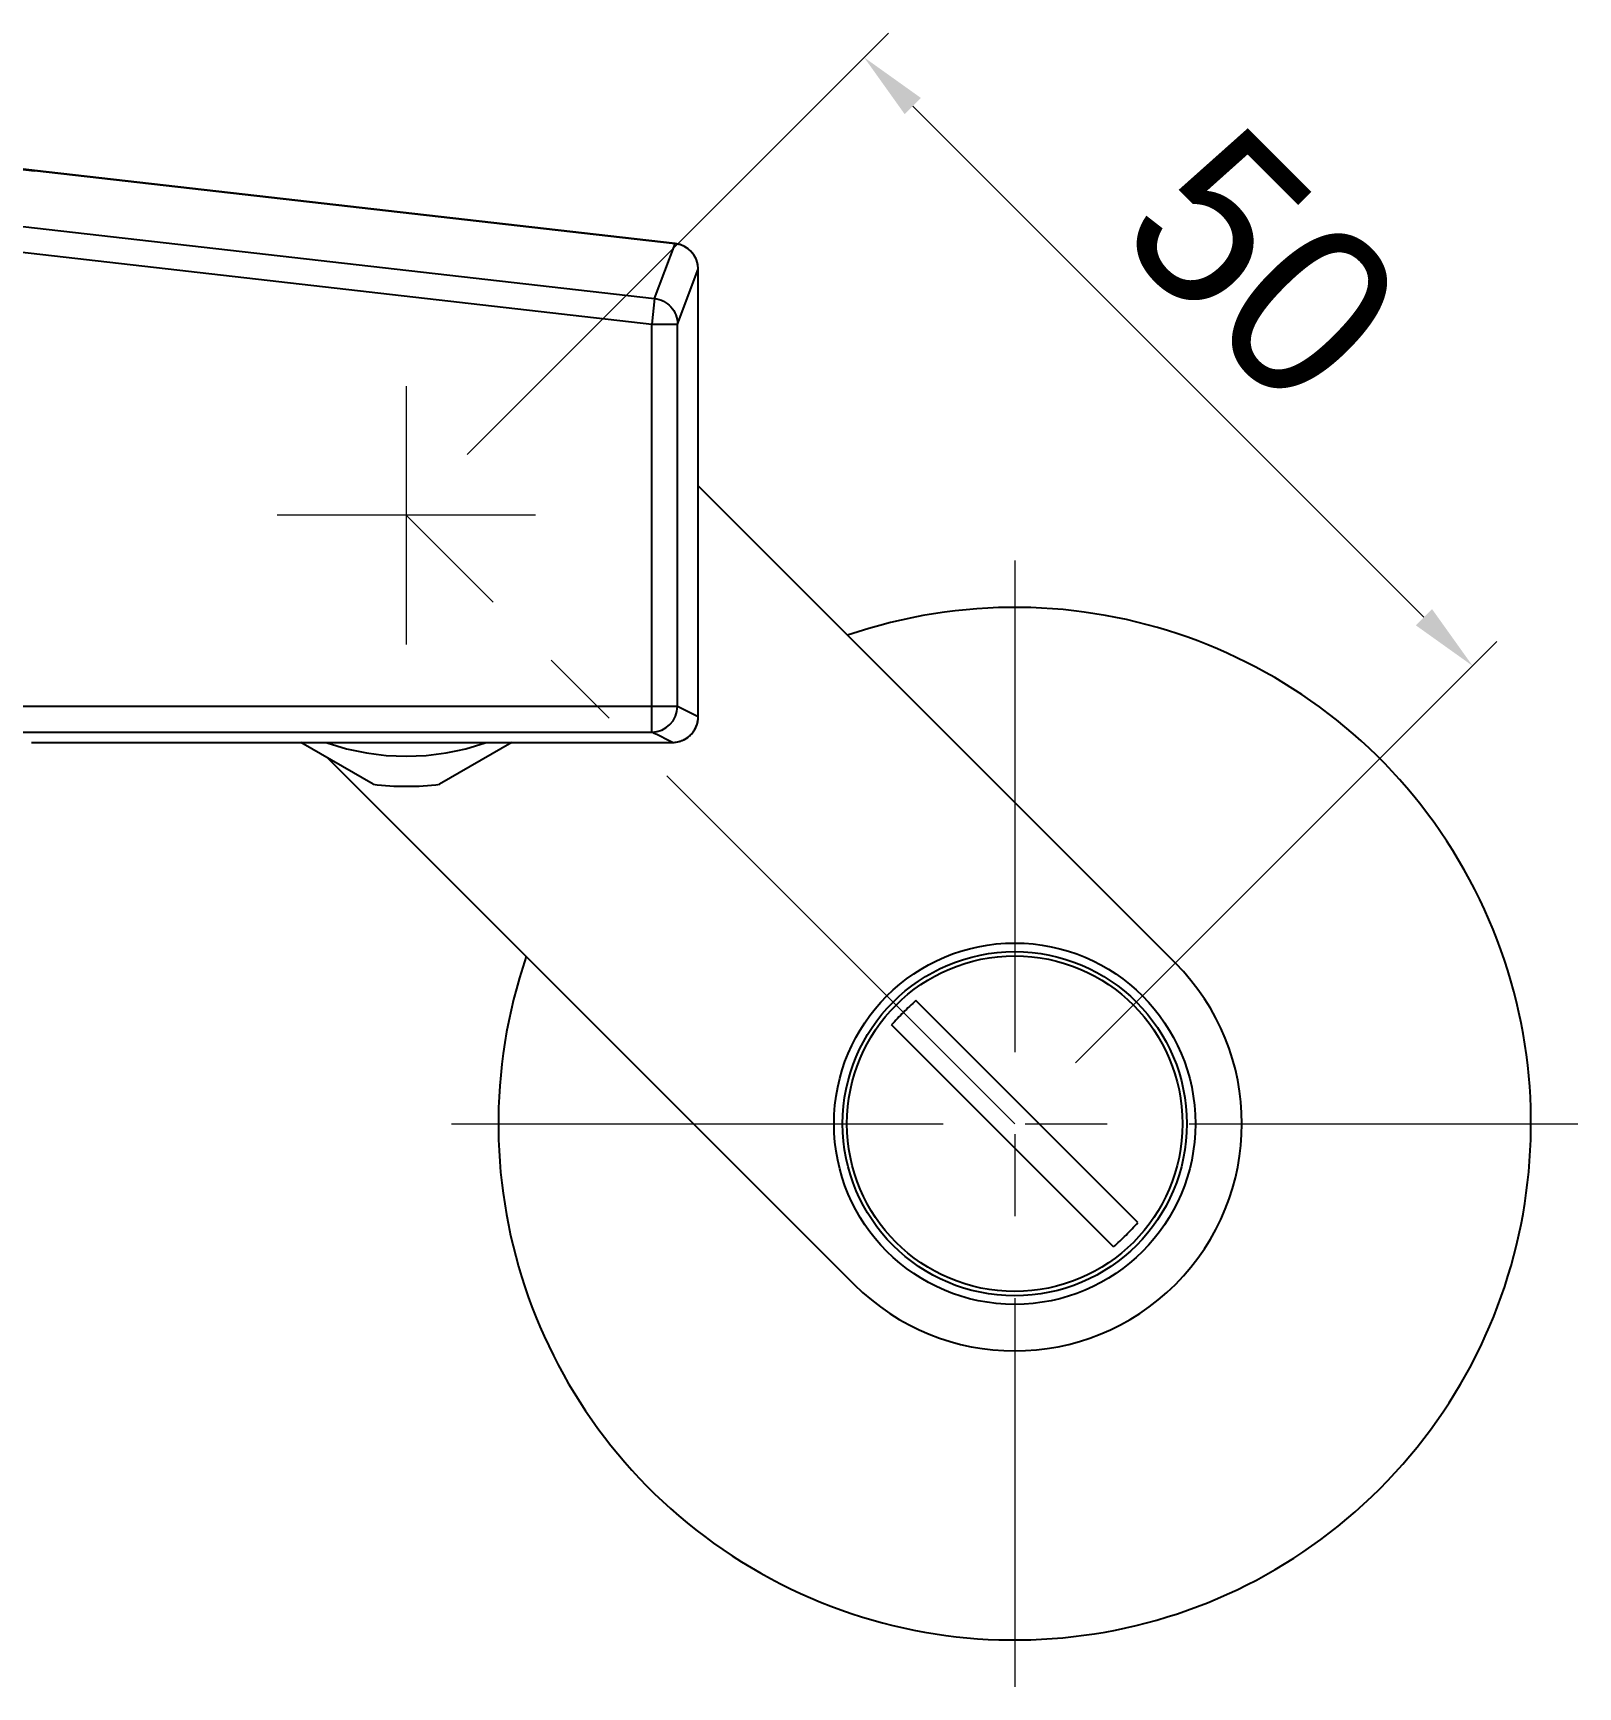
# Model space of a CAD drawing. Extents: x 0 to 1128, y 0 to 827.
# Drawn here: x 316.5 to 406.3, y 146.7 to 242.8 of the extents above; entities that cross this region are included whole.
import ezdxf

# ---------------------------------------------------------------- set-up
doc = ezdxf.new("R2010")
doc.units = 0
doc.header["$LTSCALE"] = 3
doc.header["$MEASUREMENT"] = 0
doc.header["$PDMODE"] = 3
doc.header["$PDSIZE"] = -10
doc.linetypes.add('CENTER2', pattern=[28.575000000000003, 19.05, -3.175, 3.175, -3.175])
doc.layers.get('0').update_dxf_attribs({"linetype": 'CONTINUOUS'})
doc.layers.get('DEFPOINTS').update_dxf_attribs({"linetype": 'CONTINUOUS'})
doc.layers.add('Cneter', color=1, linetype='CENTER2', lineweight=13)
doc.layers.add('DEF_LAYER_ASSEM_MEMBER', color=7, linetype='CONTINUOUS')
doc.styles.add('Daelim Dimension', font='')
doc.styles.get('Daelim Dimension').set_extended_font_data('나눔고딕')
doc.dimstyles.new('DEFAULT', dxfattribs={"dimscale": 2, "dimtxt": 2, "dimasz": 2, "dimexe": 0, "dimexo": 2, "dimgap": 1, "dimtad": 1, "dimdec": 1, "dimzin": 9, "dimdsep": 46, "dimtxsty": 'Daelim Dimension', "dimcen": 0.5, "dimclrd": 252, "dimclre": 252, "dimclrt": 3, "dimadec": 1, "dimazin": 0, "dimtfac": 1, "dimtdec": 1, "dimtix": 1, "dimtmove": 0, "dimatfit": 3, "dimfxl": 1, "dimtolj": 1, "dimtzin": 1, "dimlwd": 9, "dimlwe": 9, "dimarcsym": 0})

# ---------------------------------------------------------------- blocks, each defined once
blk = doc.blocks.new('*D3')
at = {"color": 5, "lineweight": 9, "ltscale": 0.5, "transparency": 16777216}
for p, q in [((341.7542403617902, 218.2710693187296), (366.2377149883712, 242.7545439453051)), ((367.6519285507438, 238.5119032581857), (397.3504133605481, 208.8134184483747)), ((377.1095794210902, 182.9157302594296), (401.5930540476672, 207.3992048860011))]:
    blk.add_line(p, q, dxfattribs=at)
at = {"color": 5, "ltscale": 0.5, "transparency": 16777216}
for points in [[(368.1233330715349, 238.9833077789767), (367.1805240299527, 238.0404987373947), (364.823501425998, 241.3403303829322)], [(397.8218178813392, 209.2848229691657), (396.879008839757, 208.3420139275837), (400.178840485294, 205.9849913236282)]]:
    blk.add_solid(points, dxfattribs=at)
at = {"layer": 'DEFPOINTS', "color": 0, "ltscale": 0.5, "transparency": 16777216}
for p in [(338.9258132370437, 215.4426421939838), (400.178840485294, 205.9849913236282), (374.2811522963436, 180.0873031346837)]:
    blk.add_point(p, dxfattribs=at)
at = {"color": 7, "ltscale": 0.5, "transparency": 16777216, "insert": (391.5934109403449, 232.7549008379795), "char_height": 10, "attachment_point": 2, "rotation": 314.9999999999935, "style": 'Daelim Dimension'}
blk.add_mtext('\\A1;50', dxfattribs=at)

msp = doc.modelspace()

# ---------------------------------------------------------------- linework, layer by layer
at = {"layer": 'Cneter', "lineweight": 5, "ltscale": 0.5}
for p, q in [((338.2187064558436, 222.2355354127837), (338.2187064558436, 207.2355354127837)), ((345.7187064558436, 214.7355354127837), (330.7187064558436, 214.7355354127837)), ((373.5740455151936, 179.3801963534838), (338.2187064558436, 214.7355354127837)), ((373.5740455152436, 212.1069627094838), (373.5740455152436, 146.6534299974838)), ((340.8472791591435, 179.3801963534838), (406.3008118712437, 179.3801963534838))]:
    msp.add_line(p, q, dxfattribs=at)
at = {"layer": 'DEF_LAYER_ASSEM_MEMBER', "color": 9, "linetype": 'Continuous'}
for p, q in [((316.6174939214436, 234.7541637298838), (316.6182630443436, 234.7609142354837)), ((353.8522063625437, 230.5118042057838), (316.6174939313437, 234.7541638166838)), ((299.2502158220436, 233.4169920933838), (352.6473227891436, 227.3331602295838)), ((299.0811800941435, 231.9333845527838), (352.4782870610436, 225.8495526886838)), ((352.6473227891436, 227.3331602295838), (353.8522063625437, 230.5118042057838)), ((353.8522063638436, 230.5118042057838), (353.8514731928435, 230.5187243428838)), ((353.9773730248435, 225.8495526885838), (355.1822565993436, 229.0281966648838)), ((355.1822565953437, 229.0281966652838), (355.1831706329435, 229.0281966652838)), ((355.1822565993436, 203.0349877252838), (355.1822565993436, 229.0281966648838)), ((352.6473227887436, 227.3331602296838), (352.4782870627437, 225.8495526885838)), ((352.4782870627437, 225.8495526885838), (353.9773730232437, 225.8495526880837)), ((352.4782870611436, 202.1373826914838), (352.4782870610436, 225.8495526886838)), ((353.9773730248435, 203.6371542341838), (353.9773730248435, 225.8495526885838)), ((297.2069903764436, 203.6371542341838), (352.4782870611436, 203.6371542341838)), ((352.4782870643437, 203.6371542341838), (353.9773730234435, 203.6371542341838)), ((353.9773730248435, 203.6371542341838), (355.1822565993436, 203.0349877252838)), ((355.1822565958437, 203.0349877252838), (355.1831706333437, 203.0349877252838)), ((297.2069903764436, 202.1373826914838), (352.4782870615436, 202.1373826914838)), ((353.6826165080436, 201.5349878859838), (353.6831706359435, 201.5352161825838))]:
    msp.add_line(p, q, dxfattribs=at)
at = {"layer": 'DEF_LAYER_ASSEM_MEMBER', "color": 7, "linetype": 'Continuous'}
for p, q in [((353.8529651598435, 230.5185556214838), (316.6182630242436, 234.7609140591837)), ((355.1831706333437, 203.0349877253838), (355.1831706328435, 229.0281966651838)), ((355.1831706331436, 216.4386902588838), (382.9078550268437, 188.7140058651838)), ((316.4484582036437, 201.5349877252838), (353.6830020384436, 201.5349877252838)), ((336.2940947129437, 199.1035527141838), (332.0827257383435, 201.5349877252838)), ((344.3546871734436, 201.5349877252838), (340.1435547758435, 199.1036893019838)), ((333.6653823282436, 200.6212405170838), (364.2402360035435, 170.0463868417838)), ((380.7297855275438, 173.6386699034838), (367.8325190652436, 186.5359363657838)), ((379.3155719651436, 172.2244563410837), (366.4183055028436, 185.1217228034837))]:
    msp.add_line(p, q, dxfattribs=at)
msp.add_lwpolyline([(316.6182630443436, 234.7609142354837), (311.1760038057437, 235.4087751372838), (305.5513850282437, 236.1377992693838), (300.2689569782435, 236.8805092584838)], dxfattribs=at)
for radius in [10.5, 10, 9.75]:
    msp.add_circle((373.5740455152436, 179.3801963534838), radius, dxfattribs=at)
at = {"layer": 'DEF_LAYER_ASSEM_MEMBER', "color": 9, "linetype": 'Continuous'}
for centre, radius, start, end in [((376.5899137413435, 761.6485601720838), 530.2965171001, 261.7249798882998, 263.5063995520945), ((353.6709791923436, 228.9874524452838), 1.5350868306, 68.17667116070183, 83.22004183180144), ((353.6875592165436, 229.0331311379838), 1.4865190164, 65.45203832040603, 68.1154232488995), ((353.6785534182436, 229.0157508044838), 1.5060702233, 51.79490596270236, 65.41509623649755), ((353.6813418141437, 229.0198332272838), 1.5011377225, 49.08078837599976, 51.78216681829873), ((353.6735252705435, 229.0115879137838), 1.5124880362, 35.41958348610446, 49.06162728249618), ((353.6904184976436, 229.0245236062838), 1.4912244253, 32.86216359050132, 35.39072680739884), ((353.6800311413435, 229.0187703720838), 1.5030716141, 18.22308041029904, 32.83152367830339), ((353.6949326433437, 229.0244981901838), 1.4871264952, 16.64656946039776, 18.19300616859968), ((353.6867613583436, 229.0225768872837), 1.495505796, 0.2153052977002524, 16.62741256169784), ((352.4767627764436, 203.6379571397837), 1.5006025968, 270.0582010756058, 359.9693437409005), ((353.6764790632437, 203.0366758193838), 1.5057784788, 343.2336069996991, 359.9357669878004), ((251.2322174566436, -1.202228631516235), 227.1515299927, 63.19172604460012, 63.53048711040672), ((353.6834794695437, 203.0322265336838), 1.4966815183, 303.0988023419037, 309.3404126487038), ((353.6741521886436, 203.0430879761838), 1.5109945314, 309.3528615303041, 320.2869535728954), ((353.6859286019435, 203.0329080410838), 1.4954311106, 320.2986967736018, 326.3942222984048), ((353.6765722219436, 203.0383634705838), 1.5062432966, 326.4183727465047, 338.3258535863002), ((353.6863096682437, 203.0341380648838), 1.4956337725, 338.3385092551993, 343.218055001502), ((353.6800737308436, 203.0483132732838), 1.51310026, 270.1172689741941, 286.1658040024965), ((353.6861235435435, 203.0248731130837), 1.4889027188, 286.1933400015966, 291.8072734470011), ((353.6806958519437, 203.0372466845837), 1.5024071961, 291.8241552543004, 303.0831854266003)]:
    msp.add_arc(centre, radius, start, end, dxfattribs=at)
at = {"layer": 'DEF_LAYER_ASSEM_MEMBER', "color": 7, "linetype": 'Continuous'}
for centre, radius, start, end in [((353.6832166146437, 229.0282096335838), 1.4999558287, 359.9995046304001, 83.55943355439497), ((373.5740455152436, 179.3801963534838), 30, 161.1110530779986, 108.8889469219948), ((353.6831722460436, 203.0349881086838), 1.4999983873, 269.9787761574038, 359.9999853577994), ((338.2187064558436, 214.7355354127837), 14, 250.8545367459003, 289.1454632540996), ((338.2187064558436, 214.7355354127837), 15.75, 262.9686861468966, 277.1261472480021), ((373.5740455152436, 179.3801963534838), 13.2, 225.0000000000065, 45.00000000000646), ((378.8242214905436, 174.1305018761838), 16.5744480174, 131.5422043329957, 135.0011769638956), ((378.8237399924437, 174.1300203780838), 16.5744480175, 134.9988230360953, 138.4577956670053), ((368.3243510379436, 184.6303723288838), 16.5744480175, 314.9988230360954, 318.4577956670053), ((368.3238695398436, 184.6298908307838), 16.5744480175, 311.5422043329957, 315.0011769638956)]:
    msp.add_arc(centre, radius, start, end, dxfattribs=at)
at = {"layer": 'DEF_LAYER_ASSEM_MEMBER', "color": 9, "linetype": 'Continuous', "start_tangent": (0.9935569958977056, -0.1133335603549383), "end_tangent": (0.003939929413109763, -0.999992238447989)}
msp.add_spline([(352.6473227887436, 227.3331602296838), (353.1661190710436, 227.1744889345838), (353.5948340569435, 226.8425971690837), (353.8776335568436, 226.3809247595838), (353.9773730232437, 225.8495526880837)], degree=3, dxfattribs=at)

# ---------------------------------------------------------------- dimensions: what is measured, and where the dimension line sits
at = {"color": 5, "ltscale": 0.5}
dim = msp.add_linear_dim(base=(400.178840485294, 205.9849913236282), p1=(338.9258132370437, 215.4426421939838), p2=(374.2811522963436, 180.0873031346837), angle=314.9999999999935, dimstyle='DEFAULT', override={"dimtxt": 5, "dimexe": 1, "dimclrd": 5, "dimclre": 5, "dimclrt": 7}, dxfattribs=at)
dim.commit()
dim.dimension.update_dxf_attribs({"geometry": '*D3', "text_midpoint": (382.5011709556447, 223.6626608532814), "dimtype": 160})

doc.saveas('drawing.dxf')
